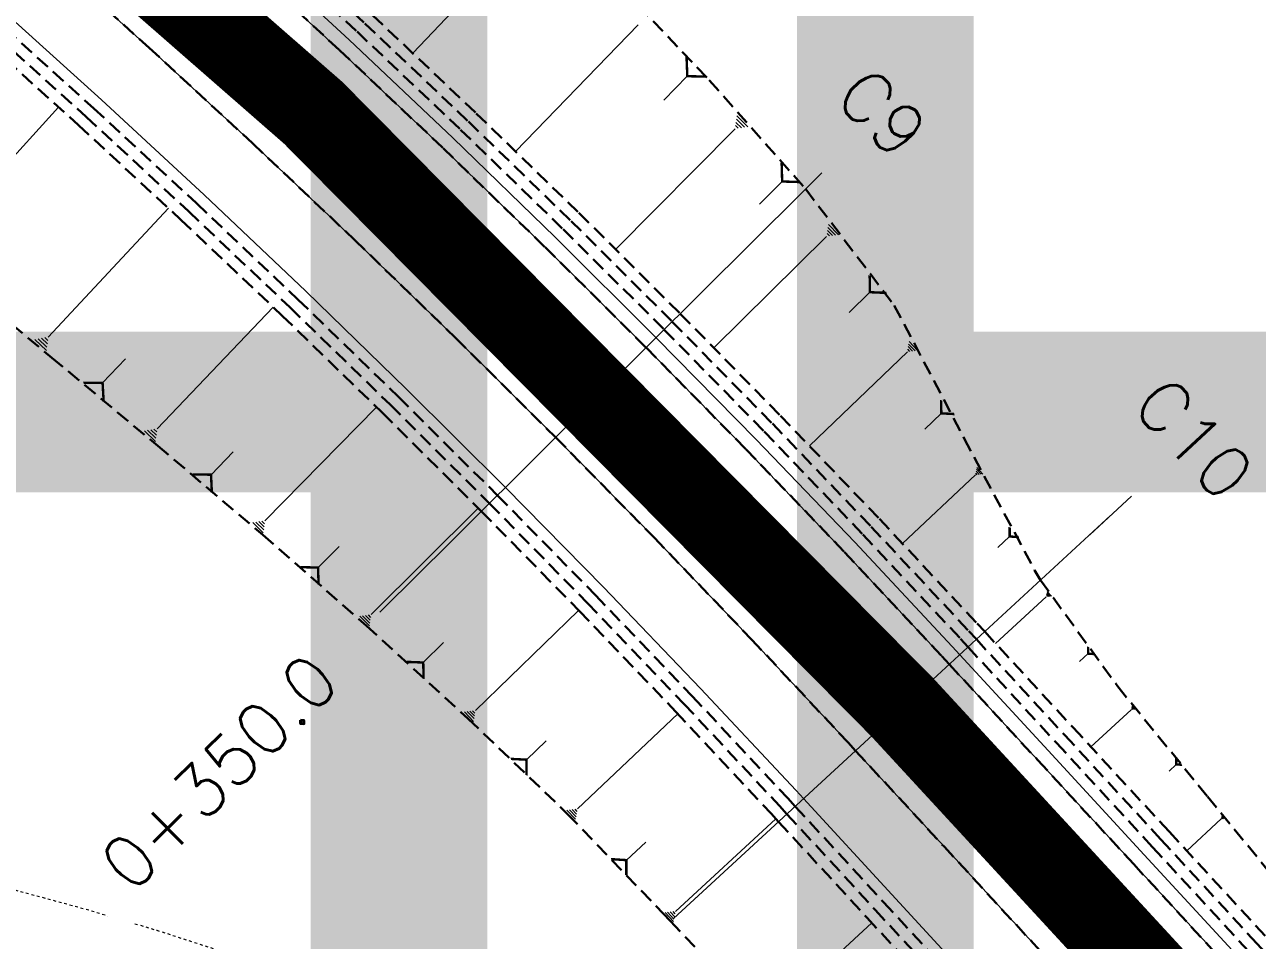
# Model space of a CAD drawing. Header units: metres. Extents: x 544752 to 548977, y 1840603 to 1844608.
# Drawn here: x 547296.03 to 547339.55, y 1842789.18 to 1842821.52 of the extents above; entities that cross this region are included whole.
import ezdxf

# ---------------------------------------------------------------- set-up
doc = ezdxf.new("R2010")
doc.units = ezdxf.units.M
doc.header["$MEASUREMENT"] = 0
for name, pattern in [('ACAD_ISO02W100', [15, 12, -3]), ('Anordnung Grundriss$0$GESTRICHELT', [0.75, 0.5, -0.25]), ('HIDDEN', [0.375, 0.25, -0.125])]:
    doc.linetypes.add(name, pattern=pattern)
doc.layers.add('C-ROAD', color=7, linetype='Continuous')
for name, color, linetype, lineweight in [('C-ROAD-CORR', 5, 'Continuous', 0), ('C-ROAD-SAMP', 150, 'HIDDEN', 0), ('C-ROAD-SAMP-TEXT', 11, 'Continuous', 0), ('C-TOPO-FEAT', 94, 'Continuous', 5), ('Đường', 5, 'ACAD_ISO02W100', 5)]:
    doc.layers.add(name, color=color, linetype=linetype, lineweight=lineweight)

# ---------------------------------------------------------------- blocks, each defined once
blk = doc.blocks.new('TB')
at = {"layer": 'Defpoints', "color": 5, "linetype": 'Anordnung Grundriss$0$GESTRICHELT', "lineweight": 5, "ltscale": 0.2}
blk.add_circle((-0.4049538253086098, -1.769394799566726e-07), 105.7280000291212, dxfattribs=at)

msp = doc.modelspace()

# ---------------------------------------------------------------- linework, layer by layer
at = {"layer": 'C-ROAD', "color": 1, "linetype": 'ACAD_ISO02W100', "lineweight": 60, "ltscale": 0.1, "const_width": 3, "flags": 128}
msp.add_lwpolyline([(547327.0172506658, 1842797.405932649), (547344.692713936, 1842778.23656321)], dxfattribs=at)
at = {"layer": 'C-ROAD-CORR', "color": 160, "linetype": 'Continuous'}
for p, q in [((547314.0745258563, 1842825.100202755, 564.8884426830698), (547309.7335813722, 1842820.50407713, 558.5663079479334)), ((547317.6874362148, 1842821.507249048, 564.2381574792729), (547313.3613064947, 1842817.036163549, 558.0166924949361)), ((547319.4215691905, 1842819.696067842, 563.8755420327109), (547318.5942545757, 1842818.851131, 562.6930116340741)), ((547292.8982644874, 1842813.849791803, 565.7871674094156), (547297.2203599575, 1842818.605655825, 559.360681949476)), ((547321.3335292919, 1842817.874398494, 563.6532653641465), (547321.1391148032, 1842818.067030826, 563.6532653641465)), ((547321.4463436914, 1842817.891045241, 563.7444942877257), (547321.1547219584, 1842818.179993739, 563.7444942877257)), ((547321.559158091, 1842817.907691987, 563.835723211305), (547321.1703291137, 1842818.292956651, 563.835723211305)), ((547321.1079004927, 1842817.841105001, 563.470807516988), (547316.8885631376, 1842813.582732039, 557.4760879234027)), ((547321.2207148923, 1842817.857751747, 563.5620364405672), (547321.123507648, 1842817.954067914, 563.5620364405672)), ((547322.7704356504, 1842815.978505634, 563.0529818275504), (547321.9718634482, 1842815.182015554, 561.9251007456189)), ((547296.8517657304, 1842810.484816251, 564.9950333673517), (547301.0981711847, 1842815.037225504, 558.7694867686225)), ((547324.4465164276, 1842814.05532261, 562.6239425238862), (547324.3567778022, 1842814.14636147, 562.6239425238862)), ((547324.5520783134, 1842814.06962893, 562.7091627923802), (547324.372601063, 1842814.25170665, 562.7091627923802)), ((547324.6576401994, 1842814.08393525, 562.7943830608742), (547324.3884243236, 1842814.35705183, 562.7943830608742)), ((547324.7632020853, 1842814.09824157, 562.8796033293683), (547324.4042475844, 1842814.46239701, 562.8796033293683)), ((547324.3409545416, 1842814.04101629, 562.5387222553921), (547320.3528361049, 1842810.10985694, 556.9388851534313)), ((547325.8698804594, 1842812.069449019, 561.9807254823951), (547325.1360940891, 1842811.354604744, 560.9563126838135)), ((547300.7017526432, 1842807.249575613, 564.1322297725336), (547304.8038216882, 1842811.538011037, 558.1977160607163)), ((547296.3854392674, 1842810.401566751, 565.3739977478433), (547296.8011138411, 1842810.013832987, 565.3739977478433)), ((547296.5020208831, 1842810.422379126, 565.2792566527204), (547296.8137768134, 1842810.131578803, 565.2792566527204)), ((547296.6186024989, 1842810.443191501, 565.1845155575975), (547296.8264397858, 1842810.249324619, 565.1845155575975)), ((547296.7351841147, 1842810.464003876, 565.0897744624746), (547296.8391027581, 1842810.367070435, 565.0897744624746)), ((547327.4636976938, 1842810.003124902, 561.4272336397643), (547327.2356700834, 1842810.239912682, 561.4272336397643)), ((547327.554321802, 1842810.014333074, 561.500280762183), (547327.2502849884, 1842810.330050114, 561.500280762183)), ((547327.1918253688, 1842809.969500385, 561.208092272508), (547323.7342775225, 1842806.639867521, 556.4082768198004)), ((547327.2824494771, 1842809.980708557, 561.2811393949268), (547327.2064402737, 1842810.059637817, 561.2811393949268)), ((547327.3730735854, 1842809.991916729, 561.3541865173455), (547327.2210551786, 1842810.149775249, 561.3541865173455)), ((547298.7767620839, 1842808.867061904, 564.5672992856825), (547299.5827395609, 1842809.720312549, 563.393532680363)), ((547304.5074304163, 1842804.000587712, 563.2506350628443), (547308.4433781835, 1842808.013862263, 557.6293723071466)), ((547328.3892815434, 1842807.79194819, 560.3060892503922), (547327.8082520685, 1842807.238776718, 559.503897932981)), ((547300.256263364, 1842807.175805185, 564.4934786548973), (547300.647835255, 1842806.801250185, 564.4934786548973)), ((547300.3676356839, 1842807.194247792, 564.4031664343064), (547300.661314602, 1842806.913331542, 564.4031664343064)), ((547300.4790080036, 1842807.212690399, 564.3128542137155), (547300.6747939491, 1842807.025412899, 564.3128542137155)), ((547300.5903803235, 1842807.231133006, 564.2225419931245), (547300.6882732961, 1842807.137494256, 564.2225419931245)), ((547302.6058384166, 1842805.626443795, 563.6921737171808), (547303.3814829087, 1842806.427259062, 562.5772662007794)), ((547329.8603125035, 1842805.646546251, 559.6387777570462), (547329.6389693855, 1842805.881722897, 559.6387777570462)), ((547329.5928565139, 1842805.616572496, 559.4234889718186), (547327.0173533043, 1842803.19256518, 555.8869327299142)), ((547329.6597205113, 1842805.624065934, 559.4773111681255), (547329.6043847319, 1842805.682860096, 559.4773111681255)), ((547329.7265845087, 1842805.631559373, 559.5311333644324), (547329.6159129498, 1842805.749147696, 559.5311333644324)), ((547329.7934485062, 1842805.639052812, 559.5849555607393), (547329.6274411676, 1842805.815435296, 559.5849555607393)), ((547304.084615002, 1842803.935982755, 563.5928161020285), (547304.451062858, 1842803.576595526, 563.5928161020285)), ((547304.1903188556, 1842803.952133994, 563.5072708422324), (547304.4651547476, 1842803.682593573, 563.5072708422324)), ((547304.2960227091, 1842803.968285233, 563.4217255824364), (547304.4792466372, 1842803.788591619, 563.4217255824364)), ((547304.4017265628, 1842803.984436472, 563.3361803226403), (547304.4933385267, 1842803.894589665, 563.3361803226403)), ((547330.8025652034, 1842803.443401873, 558.5604136031919), (547330.3878522239, 1842803.057562793, 557.994027382096)), ((547306.3836889615, 1842802.345482423, 562.8210766546221), (547307.1280869017, 1842803.09509151, 561.7646099324605)), ((547332.2748343485, 1842801.334631739, 557.9370193042135), (547332.1243962498, 1842801.497784662, 557.9370193042135)), ((547332.0908466842, 1842801.315916135, 557.7890696164376), (547330.3040318193, 1842799.66835122, 555.3586010386165)), ((547332.1368436003, 1842801.320595036, 557.8260570383816), (547332.0992340755, 1842801.361383266, 557.8260570383816)), ((547332.1828405163, 1842801.325273937, 557.8630444603256), (547332.107621467, 1842801.406850398, 557.8630444603256)), ((547332.2288374325, 1842801.329952838, 557.9000318822696), (547332.1160088583, 1842801.45231753, 557.9000318822696)), ((547311.9387463222, 1842797.298355525, 561.5731133872615), (547315.5849024958, 1842800.835187465, 556.493381417191)), ((547310.0986994286, 1842798.993581265, 561.9825209035587), (547310.8151492577, 1842799.697270982, 560.9782553530921)), ((547333.5748127447, 1842799.306874018, 557.2436327814306), (547333.268505935, 1842799.024438293, 556.8269868878156)), ((547311.5553214323, 1842797.249522399, 561.88233130422), (547311.878267154, 1842796.916594356, 561.88233130422)), ((547311.6511776547, 1842797.26173068, 561.8050268249804), (547311.8933869461, 1842797.012034648, 561.8050268249804)), ((547311.7470338772, 1842797.273938962, 561.7277223457407), (547311.9085067381, 1842797.10747494, 561.7277223457407)), ((547311.8428900997, 1842797.286147243, 561.6504178665011), (547311.9236265301, 1842797.202915233, 561.6504178665011)), ((547315.5392228629, 1842793.823193067, 560.8088278917272), (547319.0865482644, 1842797.179314534, 555.9254725662627)), ((547335.0973967836, 1842797.327146784, 556.7459472470069), (547333.6734417526, 1842796.014163332, 554.8090493473388)), ((547335.1340528141, 1842797.330875511, 556.7754233984518), (547335.1040808944, 1842797.363380617, 556.7754233984518)), ((547335.1707088447, 1842797.334604238, 556.8048995498967), (547335.110765005, 1842797.399614449, 556.8048995498967)), ((547335.2073648751, 1842797.338332965, 556.8343757013416), (547335.1174491157, 1842797.435848282, 556.8343757013416)), ((547335.2440209057, 1842797.342061692, 556.8638518527865), (547335.1241332263, 1842797.472082115, 556.8638518527865)), ((547313.7407044098, 1842795.56244821, 561.1893755689131), (547314.4344952157, 1842796.227088414, 560.2285680677775)), ((547336.6851305497, 1842795.396874664, 556.3288196374938), (547336.4304367799, 1842795.162029674, 555.9823790426483)), ((547315.1700645777, 1842793.780848248, 561.1060916231769), (547315.47650957, 1842793.456944564, 561.1060916231769)), ((547315.262354149, 1842793.791434453, 561.0317756903145), (547315.4921878933, 1842793.54850669, 561.0317756903145)), ((547315.3546437203, 1842793.802020658, 560.957459757452), (547315.5078662165, 1842793.640068816, 560.957459757452)), ((547315.4469332916, 1842793.812606863, 560.8831438245896), (547315.5235445397, 1842793.731630942, 560.8831438245896)), ((547338.2750839202, 1842793.46840195, 555.9145235066721), (547337.0566938382, 1842792.344963372, 554.2572399971949)), ((547338.306448214, 1842793.47159239, 555.9397444229209), (547338.2808030995, 1842793.499404995, 555.9397444229209)), ((547338.3378125079, 1842793.474782831, 555.9649653391696), (547338.2865222787, 1842793.53040804, 555.9649653391696)), ((547338.3691768016, 1842793.477973271, 555.9901862554183), (547338.292241458, 1842793.561411086, 555.9901862554183)), ((547338.4005410954, 1842793.481163712, 556.015407171667), (547338.2979606373, 1842793.592414131, 556.015407171667)), ((547317.2701689617, 1842792.016186239, 560.4946979295695), (547317.9543434207, 1842792.655441061, 559.5583321861085)), ((547322.4492984203, 1842786.588607698, 559.5452219973827), (547325.9348112035, 1842789.802487705, 554.804143633001))]:
    msp.add_line(p, q, dxfattribs=at)
at = {"layer": 'C-ROAD-CORR', "color": 5, "linetype": 'Anordnung Grundriss$0$GESTRICHELT', "lineweight": 30, "extrusion": (0.4947044400513821, 0.5052418995025894, -0.7071054659528975), "const_width": 0.1, "elevation": 1201432.352180846}
msp.add_lwpolyline([(898197.5099347299, 1202225.981332148), (898197.0152628557, 1202225.32176965), (898196.5205909815, 1202225.981332148)], dxfattribs=at)
at = {"layer": 'C-ROAD-CORR', "color": 5, "linetype": 'Anordnung Grundriss$0$GESTRICHELT', "lineweight": 30, "extrusion": (-0.5064918349482842, -0.4934171624093557, 0.7071106879199462), "const_width": 0.1, "elevation": -1186093.803734273}
msp.add_lwpolyline([(-938066.6037355389, 1186902.246610044), (-938066.1751992743, 1186901.675228357), (-938065.7466630095, 1186902.246610044)], dxfattribs=at)
at = {"layer": 'C-ROAD-CORR', "color": 5, "linetype": 'Anordnung Grundriss$0$GESTRICHELT', "lineweight": 30, "extrusion": (0.4855655152119135, 0.5140454924644767, 0.7070950163266199), "const_width": 0.1, "elevation": 1213436.206823779}
msp.add_lwpolyline([(867559.7948304614, -1212596.769369731), (867560.2858189247, -1212597.424021014), (867560.7768073869, -1212596.769369731)], dxfattribs=at)
at = {"layer": 'C-ROAD-CORR', "color": 5, "linetype": 'Anordnung Grundriss$0$GESTRICHELT', "lineweight": 30, "extrusion": (-0.5121099229692984, -0.4875563320811702, 0.707129584902184), "const_width": 0.1, "elevation": -1178368.698034431}
msp.add_lwpolyline([(-957265.3235337335, 1179237.570388143), (-957264.9879365314, 1179237.122925207), (-957264.652339329, 1179237.570388144)], dxfattribs=at)
at = {"layer": 'C-ROAD-CORR', "color": 5, "linetype": 'Anordnung Grundriss$0$GESTRICHELT', "lineweight": 30, "extrusion": (0.4919628088977538, 0.5079277069734359, 0.7070940808337597), "const_width": 0.1, "elevation": 1205663.146922119}
msp.add_lwpolyline([(888960.5808788821, -1204822.049609517), (888961.0472450154, -1204822.671431028), (888961.5136111485, -1204822.049609517)], dxfattribs=at)
at = {"layer": 'C-ROAD-CORR', "color": 5, "linetype": 'Anordnung Grundriss$0$GESTRICHELT', "lineweight": 30, "extrusion": (-0.5176707819342545, -0.4816285678860107, 0.7071427607828904), "const_width": 0.1, "elevation": -1170488.965928746}
msp.add_lwpolyline([(-976359.8166959204, 1171398.370465254), (-976359.579737345, 1171398.054520486), (-976359.342778769, 1171398.370465254)], dxfattribs=at)
at = {"layer": 'C-ROAD-CORR', "color": 5, "linetype": 'Anordnung Grundriss$0$GESTRICHELT', "lineweight": 30, "extrusion": (0.4982618650564682, 0.5017499396216454, 0.7070941322908324), "const_width": 0.1, "elevation": 1197725.832555438}
msp.add_lwpolyline([(910153.0080436101, -1196886.459101808), (910153.449964019, -1196887.04832902), (910153.8918844289, -1196886.459101808)], dxfattribs=at)
at = {"layer": 'C-ROAD-CORR', "color": 5, "linetype": 'Anordnung Grundriss$0$GESTRICHELT', "lineweight": 30, "extrusion": (-0.5198458107439312, -0.4793332175033697, 0.7071067809389557), "const_width": 0.1, "elevation": -1167449.956171433}
msp.add_lwpolyline([(-983750.2308900063, 1168238.249244079), (-983750.0565994139, 1168238.016856623), (-983749.8823088226, 1168238.249244079)], dxfattribs=at)
at = {"layer": 'C-ROAD-CORR', "color": 5, "linetype": 'Anordnung Grundriss$0$GESTRICHELT', "lineweight": 30, "extrusion": (-0.5044809109679018, -0.4954960073109311, -0.7070945603014648), "const_width": 0.1, "elevation": -1189604.415553455}
msp.add_lwpolyline([(-931196.3722703132, -1188767.987211378), (-931196.7923555621, -1188768.547325043), (-931197.2124408116, -1188767.987211378)], dxfattribs=at)
at = {"layer": 'C-ROAD-CORR', "color": 5, "linetype": 'Anordnung Grundriss$0$GESTRICHELT', "lineweight": 30, "extrusion": (-0.510620086327915, -0.4891656609538794, -0.7070955264898988), "const_width": 0.1, "elevation": -1181298.513331773}
msp.add_lwpolyline([(-952091.4801649041, -1180466.74497678), (-952091.882072925, -1180467.280854141), (-952092.2839809449, -1180466.744976781)], dxfattribs=at)
at = {"layer": 'C-ROAD-CORR', "color": 5, "linetype": 'Anordnung Grundriss$0$GESTRICHELT', "lineweight": 30, "extrusion": (-0.5198458106675686, -0.4793332171749053, 0.7071067812177547), "const_width": 0.1, "elevation": -1167450.345087877}
msp.add_lwpolyline([(-983745.2190182259, 1168237.30618274), (-983745.0740957943, 1168237.112952831), (-983744.9291733616, 1168237.30618274)], dxfattribs=at)
at = {"layer": 'C-ROAD-CORR', "color": 5, "linetype": 'Anordnung Grundriss$0$GESTRICHELT', "lineweight": 30, "extrusion": (-0.5166791963924992, -0.4827565009027164, -0.7070988395205914), "const_width": 0.1, "elevation": -1172803.59809863}
msp.add_lwpolyline([(-972842.2117338285, -1171984.081979153), (-972842.6034221982, -1171984.604230313), (-972842.9951105688, -1171984.081979153)], dxfattribs=at)
at = {"layer": 'C-ROAD-SAMP-TEXT', "color": 1, "linetype": 'Continuous', "lineweight": -3}
for p, q in [((547315.6640355191, 1842807.820252174), (547317.0826966284, 1842809.230004158)), ((547326.2820776704, 1842796.728053112), (547327.7524236615, 1842798.083812186))]:
    msp.add_line(p, q, dxfattribs=at)

# ---------------------------------------------------------------- block references
at = {"layer": 'Đường', "rotation": 164.6267709970788}
msp.add_blockref('TB', (547268.8603350094, 1842688.67388879, 1), dxfattribs=at)

# ---------------------------------------------------------------- next in the draw order: texts
at = {"layer": 'C-ROAD-SAMP-TEXT', "color": 1, "linetype": 'Continuous', "lineweight": 13, "char_height": 1.8, "attachment_point": 5, "bg_fill": 3, "box_fill_scale": 1.416666666666667, "bg_fill_color": 256, "bg_fill_true_color": 13158600, "bg_fill_transparency": 0}
for s, insert, width, rotation in [('{\\Fsimplex.shx|c0;C9}', (547326.3039938388, 1842818.393392056), 2.943428571428572, 314.81952651122936), ('{\\Fsimplex.shx|c0;C10}', (547337.3096726032, 1842806.896246166), 4.415142857142857, 312.6781639792406)]:
    msp.add_mtext(s, dxfattribs=dict(at, insert=insert, width=width, rotation=rotation))
at = {"layer": 'C-ROAD-SAMP-TEXT', "color": 1, "linetype": 'Continuous', "lineweight": -3, "insert": (547302.8960855355, 1842795.132484316), "char_height": 1.8, "width": 11.25428571428571, "attachment_point": 5, "rotation": 44.819526511229355, "bg_fill": 3, "box_fill_scale": 1.416666666666667, "bg_fill_color": 256, "bg_fill_true_color": 13158600, "bg_fill_transparency": 0}
msp.add_mtext('{\\Fsimplex.shx|c0;0+350.0}', dxfattribs=at)

# ---------------------------------------------------------------- next in the draw order: linework, layer by layer
at = {"layer": 'C-ROAD', "color": 3, "linetype": 'Continuous', "lineweight": 13}
msp.add_line((547296.8421575084, 1842830.13138373), (547327.0172506658, 1842797.405932649), dxfattribs=at)
at = {"layer": 'C-ROAD', "color": 1, "linetype": 'ACAD_ISO02W100', "lineweight": -3, "ltscale": 0.1, "const_width": 3, "flags": 128}
msp.add_lwpolyline([(547260.3718365658, 1842855.654061604, -0.05388114376475004), (547327.0172506658, 1842797.405932649)], format="xyb", dxfattribs=at)
at = {"layer": 'C-ROAD-CORR', "color": 160, "linetype": 'Continuous'}
for p, q in [((547308.2564738826, 1842800.686546571, 562.3931252659214), (547312.0369666747, 1842804.446323842, 557.0613040407454)), ((547307.8546938812, 1842800.63027533, 562.7176879045275), (547308.1979958732, 1842800.285081822, 562.7176879045275)), ((547307.9551388816, 1842800.644343141, 562.6365472448759), (547308.2126153755, 1842800.385448009, 562.6365472448759)), ((547308.0555838819, 1842800.658410951, 562.5554065852244), (547308.2272348779, 1842800.485814197, 562.5554065852244)), ((547308.1560288823, 1842800.672478761, 562.4742659255729), (547308.2418543802, 1842800.586180384, 562.4742659255729))]:
    msp.add_line(p, q, dxfattribs=at)
at = {"layer": 'C-ROAD-CORR', "color": 5, "linetype": 'Anordnung Grundriss$0$GESTRICHELT', "lineweight": 30, "extrusion": (-0.5006524206286403, -0.4993470663532144, 0.7071065415077996), "const_width": 0.1, "elevation": -1193825.084132733}
msp.add_lwpolyline([(-918257.8805034932, 1194621.18079974), (-918257.4086906066, 1194620.551715891), (-918256.93687772, 1194621.18079974)], dxfattribs=at)
at = {"layer": 'C-ROAD-CORR', "color": 11, "linetype": 'Anordnung Grundriss$0$GESTRICHELT', "lineweight": 30}
msp.add_polyline3d([(547281.2908786335, 1842852.872184158, 569.3849557020989), (547285.375237191, 1842849.77846599, 568.8978670909179), (547289.5682776374, 1842846.815598366, 568.6430369188706), (547293.6739577497, 1842843.734660675, 568.3037001551564), (547297.686704836, 1842840.53500605, 567.8759224733612), (547301.5628510391, 1842837.172471386, 567.297852042848), (547302.3725060865, 1842836.459009659, 567.175828336514), (547305.4030995169, 1842833.769434998, 566.7279539468065), (547309.2079618282, 1842830.327137288, 566.1674899228608), (547312.9686398993, 1842826.836778279, 565.6040272398292), (547316.6594205706, 1842823.272784939, 565.0013223218004), (547320.1990081496, 1842819.555505088, 564.2456006146056), (547323.6021284069, 1842815.708494212, 563.3639367906848), (547326.7289191588, 1842811.603546805, 562.1666264107199), (547329.2020143012, 1842806.900321797, 560.1455848978248), (547331.6832839925, 1842802.252152336, 558.2302232133094), (547331.8927103771, 1842801.901438321, 558.1027612483831), (547334.6177996336, 1842798.14813046, 557.0525647921628), (547337.7833207152, 1842794.265836017, 556.1952307498211), (547340.9611516866, 1842790.394892131, 555.3546409156756)], dxfattribs=at)
at = {"layer": 'C-ROAD-CORR', "color": 1, "linetype": 'Anordnung Grundriss$0$GESTRICHELT', "lineweight": 30}
msp.add_polyline3d([(547281.2908786335, 1842852.872184158, 569.3849557020989), (547285.375237191, 1842849.77846599, 568.8978670909179), (547289.5682776374, 1842846.815598366, 568.6430369188706), (547293.6739577497, 1842843.734660675, 568.3037001551564), (547297.686704836, 1842840.53500605, 567.8759224733612), (547301.5628510391, 1842837.172471386, 567.297852042848), (547302.3725060865, 1842836.459009659, 567.175828336514), (547305.4030995169, 1842833.769434998, 566.7279539468065), (547309.2079618282, 1842830.327137288, 566.1674899228608), (547312.9686398993, 1842826.836778279, 565.6040272398292), (547316.6594205706, 1842823.272784939, 565.0013223218004), (547320.1990081496, 1842819.555505088, 564.2456006146056), (547323.6021284069, 1842815.708494212, 563.3639367906848), (547326.7289191588, 1842811.603546805, 562.1666264107199), (547329.2020143012, 1842806.900321797, 560.1455848978248), (547331.6832839925, 1842802.252152336, 558.2302232133094), (547331.8927103771, 1842801.901438321, 558.1027612483831), (547334.6177996336, 1842798.14813046, 557.0525647921628), (547337.7833207152, 1842794.265836017, 556.1952307498211), (547340.9611516866, 1842790.394892131, 555.3546409156756)], dxfattribs=at)
at = {"layer": 'C-ROAD-SAMP', "color": 1, "linetype": 'Continuous', "lineweight": 13}
for points in [[(547323.4666716203, 1842815.573888087), (547316.3733660738, 1842808.525128166), (547309.2800605274, 1842801.476368245)], [(547334.3689806211, 1842804.184728018), (547327.0172506659, 1842797.405932649), (547319.6655207108, 1842790.627137279)]]:
    msp.add_lwpolyline(points, dxfattribs=at)
at = {"layer": 'C-ROAD-SAMP-TEXT', "color": 4, "linetype": 'Continuous', "lineweight": 9}
for p, q in [((547324.176002175, 1842816.278764079), (547322.7573410657, 1842814.869012095)), ((547335.1041536166, 1842804.862607555), (547333.6338076255, 1842803.506848481))]:
    msp.add_line(p, q, dxfattribs=at)
at = {"layer": 'C-ROAD-SAMP-TEXT', "color": 4, "linetype": 'Continuous', "lineweight": 5}
msp.add_line((547309.9893910821, 1842802.181244237), (547308.5707299728, 1842800.771492253), dxfattribs=at)

# ---------------------------------------------------------------- next in the draw order: texts
at = {"layer": 'C-ROAD-SAMP-TEXT', "color": 1, "linetype": 'Continuous', "lineweight": -3, "insert": (547313.0489637512, 1842784.526221446), "char_height": 1.8, "width": 11.34085714285715, "attachment_point": 5, "rotation": 42.67816397924059, "bg_fill": 3, "box_fill_scale": 1.416666666666667, "bg_fill_color": 256, "bg_fill_true_color": 13158600, "bg_fill_transparency": 0}
msp.add_mtext('{\\Fsimplex.shx|c0;0+365.4}', dxfattribs=at)

# ---------------------------------------------------------------- next in the draw order: linework, layer by layer
at = {"layer": 'C-ROAD-CORR', "color": 160, "linetype": 'Continuous'}
for p, q in [((547318.999464334, 1842790.207649115, 560.1812520184669), (547322.5447426838, 1842793.478978184, 555.3572911680577)), ((547318.6343014764, 1842790.170372356, 560.4749005190531), (547318.9330044219, 1842789.846655279, 560.4749005190531)), ((547318.7255921909, 1842790.179691546, 560.4014883939066), (547318.9496193998, 1842789.936903738, 560.4014883939066)), ((547318.8168829052, 1842790.189010735, 560.32807626876), (547318.9662343779, 1842790.027152197, 560.32807626876)), ((547318.9081736197, 1842790.198329925, 560.2546641436135), (547318.9828493559, 1842790.117400656, 560.2546641436135))]:
    msp.add_line(p, q, dxfattribs=at)
at = {"layer": 'C-ROAD-CORR', "color": 150, "linetype": 'Anordnung Grundriss$0$GESTRICHELT', "lineweight": 30}
msp.add_polyline3d([(547263.0600073116, 1842853.756783877, 564.8459532357901), (547267.1157813339, 1842850.832678875, 564.3786834884868), (547267.9807435432, 1842850.199322229, 564.2784957587254), (547271.1357600001, 1842847.85955518, 563.8442129167594), (547275.1193508964, 1842844.837850934, 563.291401217667), (547279.0659669716, 1842841.768011437, 562.7385895185746), (547282.9750266228, 1842838.650489083, 562.1857778194822), (547286.8459537822, 1842835.485743294, 561.6329661203897), (547290.6781780014, 1842832.27424045, 561.0801544212973), (547294.4711345353, 1842829.016453822, 560.5273427222049), (547295.263781521, 1842828.325462695, 560.4110808317976), (547298.2242644259, 1842825.712863501, 559.9745310231125), (547301.9370145842, 1842822.36395633, 559.42171932402), (547305.6088378717, 1842818.970225827, 558.8689076249276), (547309.2391931815, 1842815.532172117, 558.3160959258353), (547312.8275455176, 1842812.050301859, 557.7632842267428), (547316.3733660737, 1842808.525128166, 557.2104725276504), (547319.8761323115, 1842804.957170534, 556.6576608285579), (547323.3353280375, 1842801.346954763, 556.1048491294655), (547326.750443479, 1842797.695012882, 555.5520374303732), (547327.0172506658, 1842797.405932649, 555.5085436240587), (547330.139979236, 1842794.019275298, 554.9992257312807), (547333.5293769209, 1842790.34341032, 554.4464140321883), (547336.9187746058, 1842786.667545343, 553.8936023330958)], dxfattribs=at)
msp.add_polyline3d([(547263.0600073116, 1842853.756783877, 564.8459532357901), (547267.1157813339, 1842850.832678875, 564.3786834884868), (547267.9807435432, 1842850.199322229, 564.2784957587254), (547271.1357600001, 1842847.85955518, 563.8442129167594), (547275.1193508964, 1842844.837850934, 563.291401217667), (547279.0659669716, 1842841.768011437, 562.7385895185746), (547282.9750266228, 1842838.650489083, 562.1857778194822), (547286.8459537822, 1842835.485743294, 561.6329661203897), (547290.6781780014, 1842832.27424045, 561.0801544212973), (547294.4711345353, 1842829.016453822, 560.5273427222049), (547295.263781521, 1842828.325462695, 560.4110808317976), (547298.2242644259, 1842825.712863501, 559.9745310231125), (547301.9370145842, 1842822.36395633, 559.42171932402), (547305.6088378717, 1842818.970225827, 558.8689076249276), (547309.2391931815, 1842815.532172117, 558.3160959258353), (547312.8275455176, 1842812.050301859, 557.7632842267428), (547316.3733660737, 1842808.525128166, 557.2104725276504), (547319.8761323115, 1842804.957170534, 556.6576608285579), (547323.3353280375, 1842801.346954763, 556.1048491294655), (547326.750443479, 1842797.695012882, 555.5520374303732), (547327.0172506658, 1842797.405932649, 555.5085436240587), (547330.139979236, 1842794.019275298, 554.9992257312807), (547333.5293769209, 1842790.34341032, 554.4464140321883), (547336.9187746058, 1842786.667545343, 553.8936023330958)], dxfattribs=at)
at = {"layer": 'C-ROAD-CORR', "color": 1, "linetype": 'Anordnung Grundriss$0$GESTRICHELT', "lineweight": 30}
for points in [[(547270.3185013074, 1842853.383248836, 564.1909957587254), (547273.5037751986, 1842851.021042807, 563.7567129167594), (547277.5255697751, 1842847.970359626, 563.2039012176671), (547281.5100349323, 1842844.871079564, 562.6510895185746), (547285.4565834894, 1842841.723659354, 562.0982778194822), (547289.3646338544, 1842838.528562824, 561.5454661203897), (547293.2336101077, 1842835.286260827, 560.9926544212973), (547297.0629420883, 1842831.997231171, 560.439842722205), (547297.8631907663, 1842831.299613259, 560.3235808317976), (547300.8520654778, 1842828.661958555, 559.8870310231125), (547304.6004218826, 1842825.280934486, 559.3342193240201), (547308.3074589173, 1842821.854657218, 558.7814076249276), (547311.9726302855, 1842818.383631673, 558.2285959258353), (547315.5953958605, 1842814.868369367, 557.6757842267428), (547319.1752217646, 1842811.309388335, 557.1229725276504), (547322.7115804482, 1842807.707213054, 556.570160828558), (547326.2039507673, 1842804.062374369, 556.0173491294655), (547329.6518180605, 1842800.375409408, 555.4645374303732), (547329.9211839981, 1842800.08355682, 555.4210436240587), (547333.0439125682, 1842796.696899469, 554.9117257312807), (547336.4333102532, 1842793.021034491, 554.3589140321883), (547339.8227079381, 1842789.345169514, 553.8061023330959)], [(547254.8477208948, 1842847.760443527, 568.6705197525284), (547257.3048725502, 1842845.671328321, 568.6529767846185), (547260.9186447946, 1842842.346227926, 568.7694826366723), (547261.7236703391, 1842841.677454755, 568.7332798230844), (547264.6770666359, 1842839.236688581, 568.5002243388602), (547268.3333459282, 1842836.003567512, 568.3136690341803), (547271.9666169158, 1842832.754445841, 568.0947609431871), (547275.552927384, 1842829.458930736, 567.8823500201808), (547279.1777057066, 1842826.221726293, 567.541439658454), (547282.7518850927, 1842822.931728201, 567.2145381290388), (547286.1665530748, 1842819.465548591, 567.0662981484516), (547286.8792851234, 1842818.732223488, 567.0344606414903), (547289.6617198515, 1842816.103400172, 566.7278878352893), (547293.2629396599, 1842812.864062306, 566.1684162387617), (547296.9875953223, 1842809.755377864, 565.3704109954502), (547300.7216482428, 1842806.64686253, 564.5070197995364), (547304.433651989, 1842803.504117749, 563.6247120337877), (547308.0901523711, 1842800.293932656, 562.7704811989065), (547311.6822468903, 1842797.010090485, 561.9548811318159), (547315.196947784, 1842793.643216984, 561.1936334788709), (547318.5653485472, 1842790.133321206, 560.5779193248433), (547318.8277074631, 1842789.854616444, 560.530657364962), (547322.0057407445, 1842786.518953801, 559.9461126728614)], [(547294.2659311959, 1842821.270555763, 559.8070310231125), (547297.9250466283, 1842817.970027209, 559.25421932402), (547301.5438264232, 1842814.625322844, 558.7014076249276), (547305.1217372906, 1842811.236935571, 558.1485959258353), (547308.6582519631, 1842807.805364727, 557.5957842267428), (547312.1528492735, 1842804.331116013, 557.0429725276504), (547315.6050142323, 1842800.814701421, 556.4901608285579), (547319.0142381027, 1842797.256639155, 555.9373491294655), (547322.3800184765, 1842793.657453557, 555.3845374303731), (547322.6429713425, 1842793.372549404, 555.3410436240587), (547325.7656999126, 1842789.985892053, 554.8317257312807), (547329.1550975975, 1842786.310027075, 554.2789140321883)]]:
    msp.add_polyline3d(points, dxfattribs=at)
at = {"layer": 'C-ROAD-CORR', "color": 92, "linetype": 'Anordnung Grundriss$0$GESTRICHELT', "lineweight": 30}
for points in [[(547270.081766344, 1842853.060825889, 563.7909957587254), (547273.2639761912, 1842850.700892162, 563.3567129167594), (547277.2819020406, 1842847.653143556, 562.8039012176671), (547281.2625343793, 1842844.556844817, 562.2510895185746), (547285.2052865915, 1842841.412452238, 561.6982778194822), (547289.1095776445, 1842838.220429201, 561.1454661203898), (547292.974832173, 1842834.981246105, 560.5926544212973), (547296.800480564, 1842831.695380301, 560.039842722205), (547297.5999594503, 1842830.998433455, 559.9235808317976), (547300.5859590421, 1842828.363316017, 559.4870310231125), (547304.3307097511, 1842824.985544293, 558.9342193240201), (547308.0341808368, 1842821.5625629, 558.3814076249276), (547311.6958265281, 1842818.094876275, 557.8285959258353), (547315.3151072181, 1842814.582995442, 557.2757842267429), (547318.8914895427, 1842811.027437938, 556.7229725276504), (547322.4244464596, 1842807.428727736, 556.170160828558), (547325.9134573264, 1842803.787395168, 555.6173491294655), (547329.3580079763, 1842800.103976849, 555.0645374303732), (547329.6271147999, 1842799.812405005, 555.0210436240587), (547332.74984337, 1842796.425747654, 554.5117257312808), (547336.139241055, 1842792.749882676, 553.9589140321883), (547339.52863874, 1842789.074017699, 553.4061023330959), (547341.1447088743, 1842787.32135951, 553.1425208475674)], [(547269.8450313805, 1842852.738402941, 563.7909957587254), (547273.0241771836, 1842850.380741516, 563.3567129167594), (547277.038234306, 1842847.335927486, 562.8039012176671), (547281.0150338262, 1842844.24261007, 562.2510895185746), (547284.9539896937, 1842841.101245122, 561.6982778194822), (547288.8545214348, 1842837.912295578, 561.1454661203898), (547292.7160542381, 1842834.676231383, 560.5926544212973), (547296.5380190396, 1842831.39352943, 560.039842722205), (547297.3367281343, 1842830.697253651, 559.9235808317976), (547300.3198526065, 1842828.06467348, 559.4870310231125), (547304.0609976196, 1842824.6901541, 558.9342193240201), (547307.7609027561, 1842821.270468582, 558.3814076249276), (547311.4190227707, 1842817.806120877, 557.8285959258353), (547315.0348185758, 1842814.297621517, 557.2757842267429), (547318.6077573209, 1842810.745487541, 556.7229725276504), (547322.1373124712, 1842807.150242417, 556.170160828558), (547325.6229638853, 1842803.512415968, 555.6173491294655), (547329.0641978921, 1842799.832544289, 555.0645374303732), (547329.3330456017, 1842799.54125319, 555.0210436240587), (547332.4557741719, 1842796.154595839, 554.5117257312808), (547335.8451718568, 1842792.478730862, 553.9589140321883), (547339.2345695418, 1842788.802865884, 553.4061023330959), (547340.8506396761, 1842787.050207695, 553.1425208475674)], [(547257.1896683988, 1842851.106941003, 564.5859434622141), (547259.8416162453, 1842849.235228952, 564.2784532357902), (547263.8427390167, 1842846.350526045, 563.8111834884868), (547264.6960459253, 1842845.725703833, 563.7109957587254), (547267.8085487719, 1842843.417464969, 563.2767129167594), (547271.7384610795, 1842840.436477961, 562.723901217667), (547275.631896799, 1842837.408004321, 562.1710895185746), (547279.4882821644, 1842834.332490347, 561.6182778194822), (547283.3070488707, 1842831.21038927, 561.0654661203897), (547287.0876341559, 1842828.042161186, 560.5126544212973), (547290.8294808848, 1842824.828272989, 559.9598427222049), (547291.6114470118, 1842824.146592916, 559.8435808317976), (547294.5320376316, 1842821.5691983, 559.4070310231125), (547298.1947587598, 1842818.265417401, 558.85421932402), (547301.8171045039, 1842814.917417163, 558.3014076249276), (547305.398541048, 1842811.525690969, 557.7485959258353), (547308.9385406055, 1842808.090738652, 557.1957842267428), (547312.4365814955, 1842804.61306641, 556.6429725276504), (547315.8921482208, 1842801.093186739, 556.0901608285579), (547319.3047315438, 1842797.531618355, 555.5373491294655), (547322.6738285607, 1842793.928886117, 554.9845374303732), (547322.9370405407, 1842793.643701219, 554.9410436240587), (547326.0597691109, 1842790.257043867, 554.4317257312807), (547329.4491667958, 1842786.58117889, 553.8789140321883)], [(547257.4190138523, 1842851.434661407, 564.5859434622141), (547260.0735723582, 1842849.561106784, 564.2784532357902), (547264.0786339586, 1842846.673564087, 563.8111834884868), (547264.9327808886, 1842846.04812678, 563.7109957587254), (547268.0483477793, 1842843.737615615, 563.2767129167594), (547271.9821288141, 1842840.753694031, 562.723901217667), (547275.879397352, 1842837.722239068, 562.1710895185746), (547279.7395790623, 1842834.643697463, 561.6182778194822), (547283.5621050805, 1842831.518522894, 561.0654661203897), (547287.3464120907, 1842828.347175908, 560.5126544212973), (547291.0919424092, 1842825.13012386, 559.9598427222049), (547291.8746783278, 1842824.44777272, 559.8435808317976), (547294.7981440672, 1842821.867840837, 559.4070310231125), (547298.4644708913, 1842818.560807595, 558.85421932402), (547302.0903825844, 1842815.209511481, 558.3014076249276), (547305.6753448055, 1842811.814446367, 557.7485959258353), (547309.2188292478, 1842808.376112577, 557.1957842267428), (547312.7203137173, 1842804.895016807, 556.6429725276504), (547316.1792822094, 1842801.371672058, 556.0901608285579), (547319.5952249847, 1842797.806597556, 555.5373491294655), (547322.967638645, 1842794.200318677, 554.9845374303732), (547323.2311097389, 1842793.914853033, 554.9410436240587), (547326.3538383091, 1842790.528195682, 554.4317257312807), (547329.743235994, 1842786.852330705, 553.8789140321883)]]:
    msp.add_polyline3d(points, dxfattribs=at)
at = {"layer": 'C-ROAD-CORR', "color": 5, "linetype": 'Anordnung Grundriss$0$GESTRICHELT', "lineweight": 30}
for points in [[(547269.3123777127, 1842852.012951309, 564.2109957587254), (547272.484629417, 1842849.660402563, 563.7767129167594), (547276.4899819033, 1842846.622191328, 563.223901217667), (547280.4581575821, 1842843.535581889, 562.6710895185746), (547284.3885716734, 1842840.401029111, 562.1182778194822), (547288.2806449626, 1842837.218994925, 561.5654661203897), (547292.1338038847, 1842833.98994826, 561.0126544212973), (547295.9474806098, 1842830.71436497, 560.4598427222049), (547296.7444576734, 1842830.019599092, 560.3435808317976), (547299.7211131264, 1842827.392727772, 559.9070310231125), (547303.4541453238, 1842824.025526165, 559.35421932402), (547307.1460270749, 1842820.613256366, 558.8014076249276), (547310.7962143167, 1842817.156421232, 558.2485959258353), (547314.4041691306, 1842813.655530186, 557.6957842267428), (547317.9693598216, 1842810.111099148, 557.1429725276504), (547321.4912609969, 1842806.523650451, 556.5901608285579), (547324.9693536431, 1842802.893712766, 556.0373491294655), (547328.4031252026, 1842799.22182103, 555.4845374303732), (547328.6713899057, 1842798.931161607, 555.4410436240587), (547331.7941184759, 1842795.544504256, 554.9317257312807), (547335.1835161608, 1842791.868639278, 554.3789140321883), (547338.5729138458, 1842788.192774301, 553.8261023330958), (547340.1889839801, 1842786.440116112, 553.5625208475674)], [(547261.7552541767, 1842851.923721069, 564.7784532357902), (547265.7888722864, 1842849.01558989, 564.3111834884868), (547266.6491093738, 1842848.38569315, 564.2109957587254), (547269.7868905832, 1842846.058707797, 563.7767129167594), (547273.7487198896, 1842843.053510539, 563.223901217667), (547277.673776361, 1842840.000440984, 562.6710895185746), (547281.5614815721, 1842836.899949055, 562.1182778194822), (547285.4112626018, 1842833.752491663, 561.5654661203897), (547289.2225521181, 1842830.55853264, 561.0126544212973), (547292.9947884608, 1842827.318542673, 560.4598427222049), (547293.7831053686, 1842826.631326298, 560.3435808317976), (547296.7274157255, 1842824.032999231, 559.9070310231125), (547300.4198838446, 1842820.702386494, 559.35421932402), (547304.0716486685, 1842817.327195287, 558.8014076249276), (547307.6821720463, 1842813.907923003, 558.2485959258353), (547311.2509219046, 1842810.445073532, 557.6957842267428), (547314.7773723258, 1842806.939157184, 557.1429725276504), (547318.2610036262, 1842803.390690617, 556.5901608285579), (547321.7013024319, 1842799.80019676, 556.0373491294655), (547325.0977617555, 1842796.168204734, 555.4845374303732), (547325.3631114259, 1842795.880703691, 555.4410436240587), (547328.485839996, 1842792.49404634, 554.9317257312807), (547331.875237681, 1842788.818181362, 554.3789140321883)]]:
    msp.add_polyline3d(points, dxfattribs=at)
at = {"layer": 'C-ROAD-CORR', "color": 160, "linetype": 'Anordnung Grundriss$0$GESTRICHELT', "lineweight": 30}
for points in [[(547269.3123777127, 1842852.012951309, 564.0609957587254), (547272.484629417, 1842849.660402563, 563.6267129167594), (547276.4899819033, 1842846.622191328, 563.0739012176671), (547280.4581575821, 1842843.535581889, 562.5210895185746), (547284.3885716734, 1842840.401029111, 561.9682778194822), (547288.2806449626, 1842837.218994925, 561.4154661203897), (547292.1338038847, 1842833.98994826, 560.8626544212973), (547295.9474806098, 1842830.71436497, 560.309842722205), (547296.7444576734, 1842830.019599092, 560.1935808317976), (547299.7211131264, 1842827.392727772, 559.7570310231125), (547303.4541453238, 1842824.025526165, 559.2042193240201), (547307.1460270749, 1842820.613256366, 558.6514076249276), (547310.7962143167, 1842817.156421232, 558.0985959258353), (547314.4041691306, 1842813.655530186, 557.5457842267429), (547317.9693598216, 1842810.111099148, 556.9929725276504), (547321.4912609969, 1842806.523650451, 556.440160828558), (547324.9693536431, 1842802.893712766, 555.8873491294655), (547328.4031252026, 1842799.22182103, 555.3345374303732), (547328.6713899057, 1842798.931161607, 555.2910436240587), (547331.7941184759, 1842795.544504256, 554.7817257312807), (547335.1835161608, 1842791.868639278, 554.2289140321883), (547338.5729138458, 1842788.192774301, 553.6761023330959), (547340.1889839801, 1842786.440116112, 553.4125208475674)], [(547261.7552541767, 1842851.923721069, 564.6284532357902), (547265.7888722864, 1842849.01558989, 564.1611834884868), (547266.6491093738, 1842848.38569315, 564.0609957587254), (547269.7868905832, 1842846.058707797, 563.6267129167594), (547273.7487198896, 1842843.053510539, 563.0739012176671), (547277.673776361, 1842840.000440984, 562.5210895185746), (547281.5614815721, 1842836.899949055, 561.9682778194822), (547285.4112626018, 1842833.752491663, 561.4154661203897), (547289.2225521181, 1842830.55853264, 560.8626544212973), (547292.9947884608, 1842827.318542673, 560.309842722205), (547293.7831053686, 1842826.631326298, 560.1935808317976), (547296.7274157255, 1842824.032999231, 559.7570310231125), (547300.4198838446, 1842820.702386494, 559.2042193240201), (547304.0716486685, 1842817.327195287, 558.6514076249276), (547307.6821720463, 1842813.907923003, 558.0985959258353), (547311.2509219046, 1842810.445073532, 557.5457842267429), (547314.7773723258, 1842806.939157184, 556.9929725276504), (547318.2610036262, 1842803.390690617, 556.440160828558), (547321.7013024319, 1842799.80019676, 555.8873491294655), (547325.0977617555, 1842796.168204734, 555.3345374303732), (547325.3631114259, 1842795.880703691, 555.2910436240587), (547328.485839996, 1842792.49404634, 554.7817257312807), (547331.875237681, 1842788.818181362, 554.2289140321883)]]:
    msp.add_polyline3d(points, dxfattribs=at)
at = {"layer": 'C-ROAD-CORR', "color": 11, "linetype": 'Anordnung Grundriss$0$GESTRICHELT', "lineweight": 30}
msp.add_polyline3d([(547254.8477208948, 1842847.760443527, 568.6705197525284), (547257.3048725502, 1842845.671328321, 568.6529767846185), (547260.9186447946, 1842842.346227926, 568.7694826366723), (547261.7236703391, 1842841.677454755, 568.7332798230844), (547264.6770666359, 1842839.236688581, 568.5002243388602), (547268.3333459282, 1842836.003567512, 568.3136690341803), (547271.9666169158, 1842832.754445841, 568.0947609431871), (547275.552927384, 1842829.458930736, 567.8823500201808), (547279.1777057066, 1842826.221726293, 567.541439658454), (547282.7518850927, 1842822.931728201, 567.2145381290388), (547286.1665530748, 1842819.465548591, 567.0662981484516), (547286.8792851234, 1842818.732223488, 567.0344606414903), (547289.6617198515, 1842816.103400172, 566.7278878352893), (547293.2629396599, 1842812.864062306, 566.1684162387617), (547296.9875953223, 1842809.755377864, 565.3704109954502), (547300.7216482428, 1842806.64686253, 564.5070197995364), (547304.433651989, 1842803.504117749, 563.6247120337877), (547308.0901523711, 1842800.293932656, 562.7704811989065), (547311.6822468903, 1842797.010090485, 561.9548811318159), (547315.196947784, 1842793.643216984, 561.1936334788709), (547318.5653485472, 1842790.133321206, 560.5779193248433), (547318.8277074631, 1842789.854616444, 560.530657364962), (547322.0057407445, 1842786.518953801, 559.9461126728614)], dxfattribs=at)
at = {"layer": 'C-ROAD-SAMP-TEXT', "color": 4, "linetype": 'Continuous', "lineweight": 5}
msp.add_line((547320.4006937062, 1842791.305016816), (547318.9303477152, 1842789.949257742), dxfattribs=at)
at = {"layer": 'C-TOPO-FEAT', "color": 94, "linetype": 'Continuous', "lineweight": 0, "ltscale": 2}
for points in [[(547263.0600073116, 1842853.756783877, 564.6959532357902), (547267.1157813339, 1842850.832678875, 564.2286834884868), (547267.9807435432, 1842850.199322229, 564.1284957587254), (547271.1357600001, 1842847.85955518, 563.6942129167594), (547275.1193508964, 1842844.837850934, 563.1414012176671), (547279.0659669716, 1842841.768011437, 562.5885895185746), (547282.9750266228, 1842838.650489083, 562.0357778194822), (547286.8459537822, 1842835.485743294, 561.4829661203897), (547290.6781780014, 1842832.27424045, 560.9301544212973), (547294.4711345353, 1842829.016453822, 560.377342722205), (547295.263781521, 1842828.325462695, 560.2610808317976), (547298.2242644259, 1842825.712863501, 559.8245310231125), (547301.9370145842, 1842822.36395633, 559.2717193240201), (547305.6088378717, 1842818.970225827, 558.7189076249276), (547309.2391931815, 1842815.532172117, 558.1660959258353), (547312.8275455176, 1842812.050301859, 557.6132842267428), (547316.3733660737, 1842808.525128166, 557.0604725276504), (547319.8761323115, 1842804.957170534, 556.507660828558), (547323.3353280375, 1842801.346954763, 555.9548491294655), (547326.750443479, 1842797.695012882, 555.4020374303732), (547327.0172506658, 1842797.405932649, 555.3585436240587), (547330.139979236, 1842794.019275298, 554.8492257312807), (547333.5293769209, 1842790.34341032, 554.2964140321883), (547336.9187746058, 1842786.667545343, 553.7436023330959)], [(547263.0600073116, 1842853.756783877, 564.6959532357902), (547267.1157813339, 1842850.832678875, 564.2286834884868), (547267.9807435432, 1842850.199322229, 564.1284957587254), (547271.1357600001, 1842847.85955518, 563.6942129167594), (547275.1193508964, 1842844.837850934, 563.1414012176671), (547279.0659669716, 1842841.768011437, 562.5885895185746), (547282.9750266228, 1842838.650489083, 562.0357778194822), (547286.8459537822, 1842835.485743294, 561.4829661203897), (547290.6781780014, 1842832.27424045, 560.9301544212973), (547294.4711345353, 1842829.016453822, 560.377342722205), (547295.263781521, 1842828.325462695, 560.2610808317976), (547298.2242644259, 1842825.712863501, 559.8245310231125), (547301.9370145842, 1842822.36395633, 559.2717193240201), (547305.6088378717, 1842818.970225827, 558.7189076249276), (547309.2391931815, 1842815.532172117, 558.1660959258353), (547312.8275455176, 1842812.050301859, 557.6132842267428), (547316.3733660737, 1842808.525128166, 557.0604725276504), (547319.8761323115, 1842804.957170534, 556.507660828558), (547323.3353280375, 1842801.346954763, 555.9548491294655), (547326.750443479, 1842797.695012882, 555.4020374303732), (547327.0172506658, 1842797.405932649, 555.3585436240587), (547330.139979236, 1842794.019275298, 554.8492257312807), (547333.5293769209, 1842790.34341032, 554.2964140321883), (547336.9187746058, 1842786.667545343, 553.7436023330959)], [(547263.0600073116, 1842853.756783877, 564.3959532357901), (547267.1157813339, 1842850.832678875, 563.9286834884867), (547267.9807435432, 1842850.199322229, 563.8284957587254), (547271.1357600001, 1842847.85955518, 563.3942129167593), (547275.1193508964, 1842844.837850934, 562.841401217667), (547279.0659669716, 1842841.768011437, 562.2885895185746), (547282.9750266228, 1842838.650489083, 561.7357778194821), (547286.8459537822, 1842835.485743294, 561.1829661203897), (547290.6781780014, 1842832.27424045, 560.6301544212972), (547294.4711345353, 1842829.016453822, 560.0773427222049), (547295.263781521, 1842828.325462695, 559.9610808317975), (547298.2242644259, 1842825.712863501, 559.5245310231124), (547301.9370145842, 1842822.36395633, 558.97171932402), (547305.6088378717, 1842818.970225827, 558.4189076249276), (547309.2391931815, 1842815.532172117, 557.8660959258352), (547312.8275455176, 1842812.050301859, 557.3132842267428), (547316.3733660737, 1842808.525128166, 556.7604725276503), (547319.8761323115, 1842804.957170534, 556.2076608285579), (547323.3353280375, 1842801.346954763, 555.6548491294654), (547326.750443479, 1842797.695012882, 555.1020374303731), (547327.0172506658, 1842797.405932649, 555.0585436240586), (547330.139979236, 1842794.019275298, 554.5492257312807), (547333.5293769209, 1842790.34341032, 553.9964140321882), (547336.9187746058, 1842786.667545343, 553.4436023330958)], [(547263.0600073116, 1842853.756783877, 564.3959532357901), (547267.1157813339, 1842850.832678875, 563.9286834884867), (547267.9807435432, 1842850.199322229, 563.8284957587254), (547271.1357600001, 1842847.85955518, 563.3942129167593), (547275.1193508964, 1842844.837850934, 562.841401217667), (547279.0659669716, 1842841.768011437, 562.2885895185746), (547282.9750266228, 1842838.650489083, 561.7357778194821), (547286.8459537822, 1842835.485743294, 561.1829661203897), (547290.6781780014, 1842832.27424045, 560.6301544212972), (547294.4711345353, 1842829.016453822, 560.0773427222049), (547295.263781521, 1842828.325462695, 559.9610808317975), (547298.2242644259, 1842825.712863501, 559.5245310231124), (547301.9370145842, 1842822.36395633, 558.97171932402), (547305.6088378717, 1842818.970225827, 558.4189076249276), (547309.2391931815, 1842815.532172117, 557.8660959258352), (547312.8275455176, 1842812.050301859, 557.3132842267428), (547316.3733660737, 1842808.525128166, 556.7604725276503), (547319.8761323115, 1842804.957170534, 556.2076608285579), (547323.3353280375, 1842801.346954763, 555.6548491294654), (547326.750443479, 1842797.695012882, 555.1020374303731), (547327.0172506658, 1842797.405932649, 555.0585436240586), (547330.139979236, 1842794.019275298, 554.5492257312807), (547333.5293769209, 1842790.34341032, 553.9964140321882), (547336.9187746058, 1842786.667545343, 553.4436023330958)], [(547269.608296417, 1842852.415979994, 564.1909957587254), (547272.7843781762, 1842850.06059087, 563.7567129167594), (547276.7945665715, 1842847.018711416, 563.2039012176671), (547280.7675332733, 1842843.928375323, 562.6510895185746), (547284.7026927958, 1842840.790038006, 562.0982778194822), (547288.5994652249, 1842837.604161954, 561.5454661203897), (547292.4572763033, 1842834.371216662, 560.9926544212973), (547296.2755575152, 1842831.091678559, 560.439842722205), (547297.0734968183, 1842830.396073847, 560.3235808317976), (547300.0537461708, 1842827.766030943, 559.8870310231125), (547303.7912854882, 1842824.394763907, 559.3342193240201), (547307.4876246756, 1842820.978374264, 558.7814076249276), (547311.1422190134, 1842817.517365479, 558.2285959258353), (547314.7545299336, 1842814.012247592, 557.6757842267428), (547318.3240250989, 1842810.463537144, 557.1229725276504), (547321.8501784826, 1842806.871757099, 556.570160828558), (547325.3324704443, 1842803.237436767, 556.0173491294655), (547328.770387808, 1842799.561111729, 555.4645374303732), (547329.0389764035, 1842799.270101375, 555.4210436240587), (547332.1617049737, 1842795.883444024, 554.9117257312807), (547335.5511026586, 1842792.207579047, 554.3589140321883), (547338.9405003436, 1842788.531714069, 553.8061023330959), (547340.5565704779, 1842786.77905588, 553.5425208475674)], [(547269.3123777127, 1842852.012951309, 563.7609957587254), (547272.484629417, 1842849.660402563, 563.3267129167593), (547276.4899819033, 1842846.622191328, 562.773901217667), (547280.4581575821, 1842843.535581889, 562.2210895185746), (547284.3885716734, 1842840.401029111, 561.6682778194821), (547288.2806449626, 1842837.218994925, 561.1154661203897), (547292.1338038847, 1842833.98994826, 560.5626544212972), (547295.9474806098, 1842830.71436497, 560.0098427222049), (547296.7444576734, 1842830.019599092, 559.8935808317975), (547299.7211131264, 1842827.392727772, 559.4570310231124), (547303.4541453238, 1842824.025526165, 558.90421932402), (547307.1460270749, 1842820.613256366, 558.3514076249276), (547310.7962143167, 1842817.156421232, 557.7985959258352), (547314.4041691306, 1842813.655530186, 557.2457842267428), (547317.9693598216, 1842810.111099148, 556.6929725276503), (547321.4912609969, 1842806.523650451, 556.1401608285579), (547324.9693536431, 1842802.893712766, 555.5873491294655), (547328.4031252026, 1842799.22182103, 555.0345374303731), (547328.6713899057, 1842798.931161607, 554.9910436240586), (547331.7941184759, 1842795.544504256, 554.4817257312807), (547335.1835161608, 1842791.868639278, 553.9289140321882), (547338.5729138458, 1842788.192774301, 553.3761023330958), (547340.1889839801, 1842786.440116112, 553.1125208475673)], [(547257.6483593057, 1842851.76238181, 564.9859434622141), (547260.3055284711, 1842849.886984617, 564.6784532357901), (547264.3145289003, 1842846.996602129, 564.2111834884868), (547265.1695158521, 1842846.370549728, 564.1109957587254), (547268.2881467867, 1842844.057766261, 563.6767129167594), (547272.2257965486, 1842841.070910101, 563.123901217667), (547276.1268979049, 1842838.036473815, 562.5710895185746), (547279.9908759602, 1842834.954904579, 562.0182778194821), (547283.8171612903, 1842831.826656517, 561.4654661203897), (547287.6051900255, 1842828.65219063, 560.9126544212972), (547291.3544039335, 1842825.431974731, 560.3598427222049), (547292.1379096438, 1842824.748952524, 560.2435808317975), (547295.0642505029, 1842822.166483374, 559.8070310231125), (547298.7341830228, 1842818.856197788, 559.25421932402), (547302.363660665, 1842815.501605799, 558.7014076249276), (547305.9521485628, 1842812.103201765, 558.1485959258353), (547309.49911789, 1842808.661486502, 557.5957842267428), (547313.0040459392, 1842805.176967204, 557.0429725276504), (547316.4664161978, 1842801.650157376, 556.4901608285579), (547319.8857184257, 1842798.081576756, 555.9373491294655), (547323.2614487292, 1842794.471751236, 555.3845374303731), (547323.5251789371, 1842794.186004848, 555.3410436240587), (547326.6479075073, 1842790.799347497, 554.8317257312807), (547330.0373051922, 1842787.12348252, 554.2789140321883)], [(547261.7552541767, 1842851.923721069, 564.3284532357901), (547265.7888722864, 1842849.01558989, 563.8611834884867), (547266.6491093738, 1842848.38569315, 563.7609957587254), (547269.7868905832, 1842846.058707797, 563.3267129167593), (547273.7487198896, 1842843.053510539, 562.773901217667), (547277.673776361, 1842840.000440984, 562.2210895185746), (547281.5614815721, 1842836.899949055, 561.6682778194821), (547285.4112626018, 1842833.752491663, 561.1154661203897), (547289.2225521181, 1842830.55853264, 560.5626544212972), (547292.9947884608, 1842827.318542673, 560.0098427222049), (547293.7831053686, 1842826.631326298, 559.8935808317975), (547296.7274157255, 1842824.032999231, 559.4570310231124), (547300.4198838446, 1842820.702386494, 558.90421932402), (547304.0716486685, 1842817.327195287, 558.3514076249276), (547307.6821720463, 1842813.907923003, 557.7985959258352), (547311.2509219046, 1842810.445073532, 557.2457842267428), (547314.7773723258, 1842806.939157184, 556.6929725276503), (547318.2610036262, 1842803.390690617, 556.1401608285579), (547321.7013024319, 1842799.80019676, 555.5873491294655), (547325.0977617555, 1842796.168204734, 555.0345374303731), (547325.3631114259, 1842795.880703691, 554.9910436240586), (547328.485839996, 1842792.49404634, 554.4817257312807), (547331.875237681, 1842788.818181362, 553.9289140321882)]]:
    msp.add_polyline3d(points, dxfattribs=at)

# ---------------------------------------------------------------- next in the draw order: texts
at = {"layer": 'Defpoints', "color": 3}
msp.add_text('HH1_(Du phong)', height=50, dxfattribs=at).set_placement((547269.5298, 1842781.825, 1))

doc.saveas('drawing.dxf')
